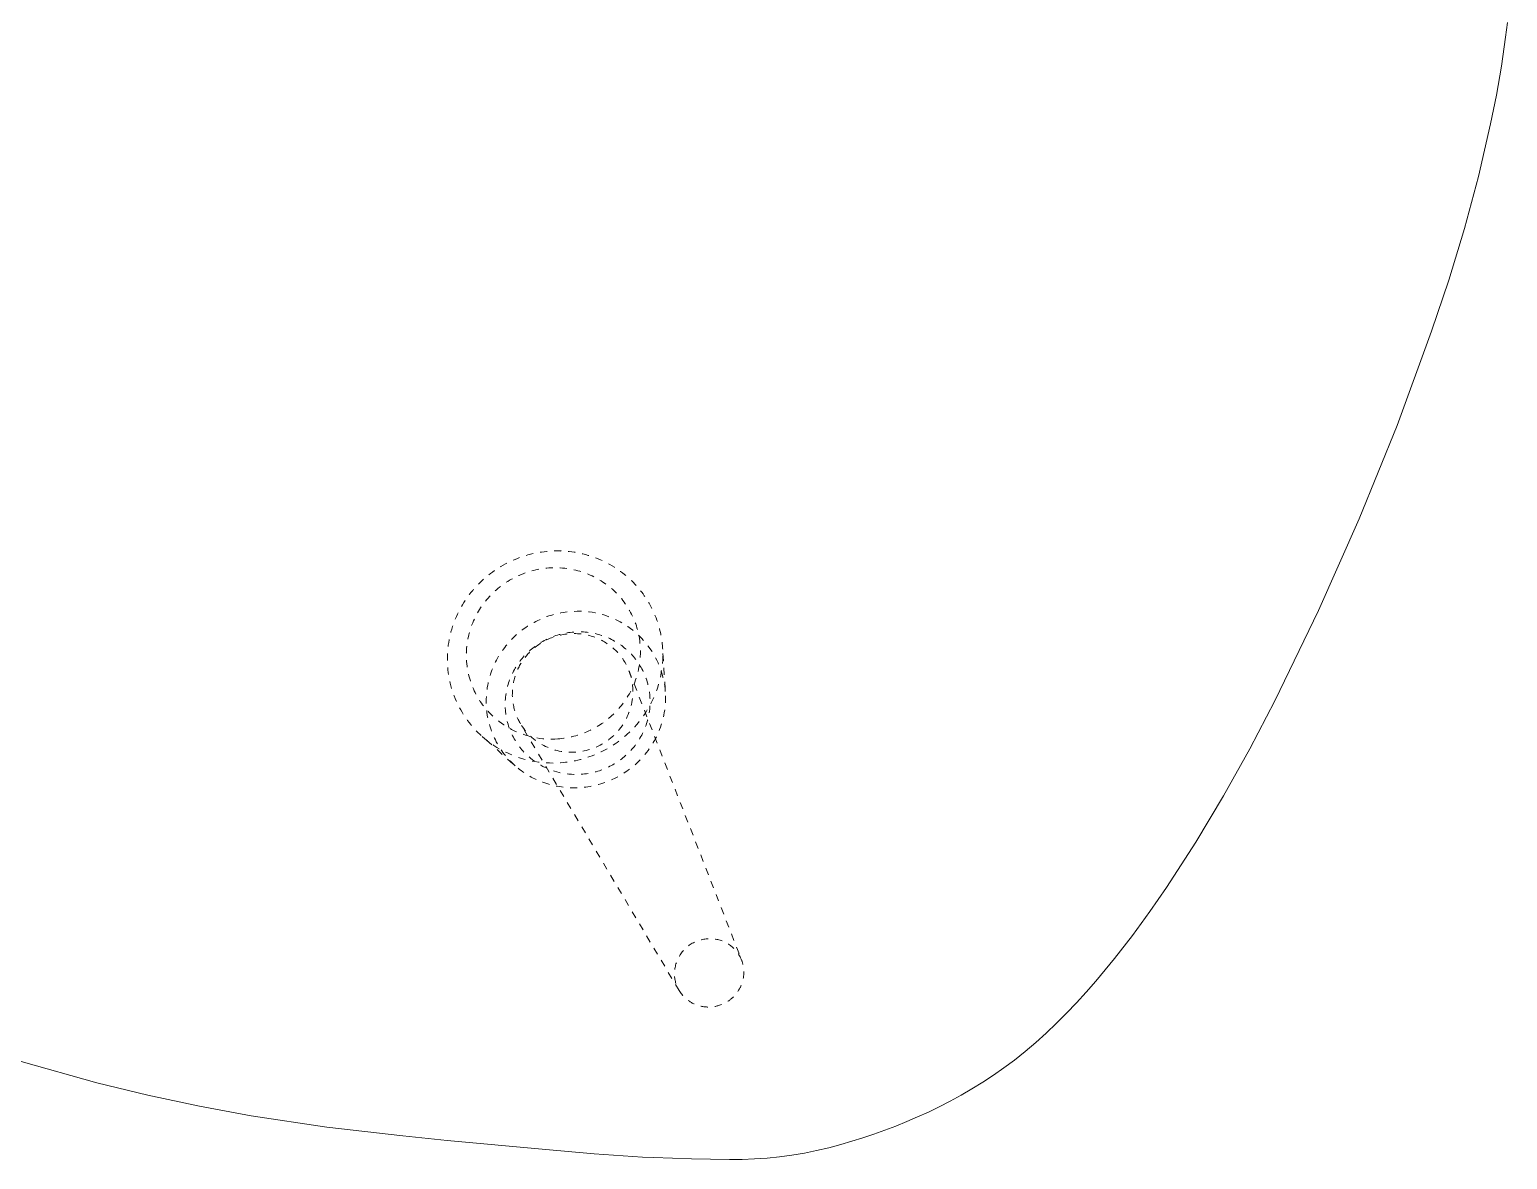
# Model space of a CAD drawing. Header units: millimetres. Extents: x 0 to 57242, y -59538 to 11130.
# Drawn here: x 24410.2 to 24829.1, y -23222.4 to -22902.2 of the extents above; entities that cross this region are included whole.
import ezdxf

# ---------------------------------------------------------------- set-up
doc = ezdxf.new("R2010")
doc.units = ezdxf.units.MM
doc.linetypes.add('IMPORT-Hidden', pattern=[4, 2, -2])
doc.layers.add('A-DETL-GENF', color=92, linetype='Continuous', lineweight=9)
doc.layers.add('G-IMPT', color=8, linetype='Continuous', lineweight=9)

# ---------------------------------------------------------------- blocks, each defined once
blk = doc.blocks.new('Rockworth_Furniture_GENIE LOUNGE CHAIR - 71-GEN01-CXX-932428-Level 0')
at = {"layer": 'G-IMPT', "flags": 128}
for points in [[(-145.86, 259.85), (-141.87, 261), (-133.81, 263.12), (-125.69, 265.01), (-117.57, 266.69), (-102.5, 269.31), (-87.35, 271.44), (-72.15, 273.1), (-56.9, 274.28), (-28.46, 275.69), (0, 276.13), (28.46, 275.69), (56.9, 274.28)], [(56.9, 274.28), (72.15, 273.1), (87.35, 271.44), (102.5, 269.31), (117.57, 266.69), (125.69, 265.01), (133.81, 263.12), (141.87, 261), (145.86, 259.85), (149.82, 258.63), (153.74, 257.34), (157.61, 255.97), (161.42, 254.53), (165.18, 253.01), (168.86, 251.41), (172.46, 249.73), (175.99, 247.95), (179.42, 246.09), (182.6, 244.24), (185.69, 242.3), (188.71, 240.29), (191.64, 238.21), (194.48, 236.08), (197.25, 233.9), (199.93, 231.67), (202.52, 229.41), (205, 227.15), (207.42, 224.84), (209.78, 222.49), (212.08, 220.1), (214.33, 217.67), (216.5, 215.21), (218.62, 212.71), (220.67, 210.2), (222.87, 207.41), (224.97, 204.54), (226.98, 201.61), (228.89, 198.62), (230.7, 195.56), (232.41, 192.45), (234.01, 189.28), (235.51, 186.06), (236.9, 182.79), (240.99, 172.83), (244.84, 162.78), (245.94, 159.78), (250.45, 146.82), (254.67, 133.77), (263.21, 107.01), (266.94, 94.98), (273.04, 74.14), (278.47, 53.12), (281.73, 38.56), (284.57, 23.91), (286.99, 9.18)], [(286.99, 9.18), (289.83, -12.92), (291.95, -35.11), (294.75, -77.66), (296.14, -114.68), (296.72, -142.41)]]:
    blk.add_lwpolyline(points, dxfattribs=at)
at = {"layer": 'G-IMPT', "linetype": 'IMPORT-Hidden', "flags": 128}
for points in [[(198.43, 150.93), (146.38, 79.97), (146.17, 79.7), (145.96, 79.43), (145.75, 79.17), (145.52, 78.9), (145.29, 78.65), (145.06, 78.39), (144.81, 78.14), (144.56, 77.89), (144.31, 77.65), (144.05, 77.42), (143.78, 77.18), (143.51, 76.96), (143.23, 76.73), (142.94, 76.52), (142.65, 76.31), (142.35, 76.1), (142.05, 75.9), (141.74, 75.71), (141.43, 75.52), (141.12, 75.34), (140.8, 75.17), (140.47, 75), (140.14, 74.84), (139.81, 74.69), (139.47, 74.55), (139.13, 74.41), (138.79, 74.28), (138.44, 74.16), (138.09, 74.04), (137.74, 73.94), (137.39, 73.84), (137.04, 73.75), (136.68, 73.66), (136.32, 73.59), (135.96, 73.52), (135.6, 73.46), (135.24, 73.41), (134.88, 73.36), (134.52, 73.33), (134.16, 73.3), (133.8, 73.28), (133.44, 73.27), (133.08, 73.26), (132.73, 73.26), (132.37, 73.27), (132.02, 73.29), (131.67, 73.31), (131.32, 73.34), (130.97, 73.38), (130.62, 73.43), (130.28, 73.48), (129.94, 73.54), (129.6, 73.6), (129.27, 73.67), (128.94, 73.75), (128.61, 73.83), (128.29, 73.92), (127.97, 74.02), (127.65, 74.12), (127.34, 74.22), (127.03, 74.33), (126.73, 74.45), (126.43, 74.57), (126.14, 74.69), (125.79, 74.85), (125.44, 75.01), (125.1, 75.18), (124.75, 75.37), (124.41, 75.56), (124.06, 75.76), (123.72, 75.97), (123.38, 76.19), (123.05, 76.42), (122.71, 76.66), (122.39, 76.91), (122.06, 77.16), (121.74, 77.43), (121.42, 77.71), (121.11, 77.99), (120.8, 78.29), (120.5, 78.59), (120.21, 78.9), (119.92, 79.22), (119.64, 79.55), (119.36, 79.89), (119.09, 80.23), (118.83, 80.59), (118.58, 80.95), (118.34, 81.31), (118.11, 81.69), (117.88, 82.07), (117.67, 82.45), (117.46, 82.84), (117.27, 83.24), (117.08, 83.64), (116.91, 84.05), (116.74, 84.46), (116.59, 84.87), (116.44, 85.29), (116.31, 85.71), (116.19, 86.13), (116.08, 86.56), (115.98, 86.98), (115.89, 87.41), (115.82, 87.84), (115.75, 88.27), (115.7, 88.69), (115.65, 89.12), (115.62, 89.55), (115.6, 89.97), (115.59, 90.4), (115.59, 90.82), (115.6, 91.24), (115.62, 91.65), (115.65, 92.06), (115.69, 92.47), (115.74, 92.88), (115.8, 93.28), (115.87, 93.67), (115.94, 94.07), (116.03, 94.45), (116.12, 94.83), (116.23, 95.21), (116.34, 95.58), (116.46, 95.94), (116.58, 96.3), (116.71, 96.65), (116.85, 97), (117.01, 97.36), (117.17, 97.71), (117.34, 98.07), (117.53, 98.42), (117.72, 98.78), (117.92, 99.13), (118.14, 99.48), (118.36, 99.82), (118.6, 100.16), (118.85, 100.5), (119.1, 100.84), (119.37, 101.17), (119.64, 101.49), (119.93, 101.81), (120.23, 102.13), (120.54, 102.43), (183.56, 163.86)], [(153.94, 71.38), (154.26, 72.38), (154.53, 73.39), (154.78, 74.4), (154.98, 75.43), (155.16, 76.46), (155.29, 77.5), (155.39, 78.55), (155.46, 79.59), (155.48, 80.64), (155.47, 81.69), (155.43, 82.73), (155.35, 83.78), (155.23, 84.82), (155.08, 85.85), (154.89, 86.88), (154.67, 87.91), (154.41, 88.92), (154.11, 89.93), (153.78, 90.92), (153.42, 91.9), (153.02, 92.87), (152.59, 93.83), (152.13, 94.77), (151.8, 95.4), (151.45, 96.03), (151.09, 96.64), (150.72, 97.25), (150.33, 97.85), (149.93, 98.44), (149.52, 99.01), (149.1, 99.58), (148.66, 100.13), (148.21, 100.68), (147.76, 101.21), (147.29, 101.73), (146.82, 102.23), (146.33, 102.73), (145.84, 103.21), (145.34, 103.68), (144.83, 104.13), (144.31, 104.58), (143.79, 105), (143.26, 105.42), (142.73, 105.82), (142.19, 106.2), (141.65, 106.58), (141.1, 106.94), (140.55, 107.28), (140, 107.61), (139.44, 107.93), (138.88, 108.23), (138.32, 108.52), (137.76, 108.8), (137.2, 109.06), (136.64, 109.31), (135.94, 109.61), (135.24, 109.88), (134.52, 110.14), (133.78, 110.39), (133.04, 110.62), (132.28, 110.83), (131.51, 111.03), (130.73, 111.2), (129.94, 111.36), (129.14, 111.5), (128.33, 111.61), (127.52, 111.71), (126.69, 111.78), (125.87, 111.84), (125.03, 111.87), (124.19, 111.87), (123.35, 111.86), (122.51, 111.82), (121.66, 111.75), (120.81, 111.67), (119.96, 111.55), (119.12, 111.42), (118.28, 111.26), (117.44, 111.07), (116.6, 110.86), (115.77, 110.63), (114.95, 110.37), (114.13, 110.09), (113.33, 109.78), (112.53, 109.45), (111.75, 109.1), (110.97, 108.73), (110.36, 108.41), (109.75, 108.08), (109.15, 107.74), (108.57, 107.38), (107.99, 107.01), (107.42, 106.63), (106.86, 106.24), (106.32, 105.83), (105.78, 105.41), (105.26, 104.99), (104.75, 104.55), (104.25, 104.1), (103.77, 103.64), (103.29, 103.18), (102.83, 102.7), (102.38, 102.22), (101.95, 101.73), (101.53, 101.23), (101.12, 100.73), (100.73, 100.22), (100.35, 99.71), (99.98, 99.19), (99.63, 98.66), (99.29, 98.13), (98.96, 97.6), (98.65, 97.06), (98.35, 96.53), (98.06, 95.98), (97.79, 95.44), (97.53, 94.9), (97.29, 94.35), (97.05, 93.81), (96.8, 93.19), (96.57, 92.56), (96.34, 91.92), (96.13, 91.27), (95.93, 90.61), (95.75, 89.94), (95.58, 89.26), (95.43, 88.57), (95.29, 87.87), (95.17, 87.16), (95.06, 86.44), (94.97, 85.72), (94.9, 84.99), (94.85, 84.25), (94.81, 83.51), (94.79, 82.76), (94.79, 82.01), (94.81, 81.25), (94.85, 80.49), (94.91, 79.73), (94.99, 78.97), (95.08, 78.2), (95.2, 77.44), (95.34, 76.67), (95.49, 75.91), (95.67, 75.15), (95.87, 74.39), (96.09, 73.64), (96.32, 72.89), (96.58, 72.14), (96.85, 71.4), (97.15, 70.67), (97.46, 69.94), (97.79, 69.22), (98.14, 68.51), (98.51, 67.82), (98.89, 67.13), (99.29, 66.45), (99.71, 65.78), (100.14, 65.13), (100.59, 64.48), (101.06, 63.85), (101.53, 63.24), (102.02, 62.64), (102.53, 62.05), (103.04, 61.48), (103.57, 60.92), (104.11, 60.38), (104.66, 59.85), (105.21, 59.34), (105.78, 58.85), (106.35, 58.37), (106.94, 57.91), (107.53, 57.47), (108.12, 57.04), (108.72, 56.63), (109.33, 56.24), (109.93, 55.86), (110.55, 55.5), (111.16, 55.16), (111.78, 54.83), (112.4, 54.52), (113.02, 54.23), (113.64, 53.95), (114.27, 53.69), (114.9, 53.44), (115.55, 53.2), (116.21, 52.97), (116.88, 52.76), (117.56, 52.56), (118.24, 52.37), (118.94, 52.2), (119.65, 52.04), (120.36, 51.9), (121.08, 51.78), (121.81, 51.67), (122.55, 51.58), (123.29, 51.51), (124.03, 51.45), (124.79, 51.41), (125.54, 51.4), (126.3, 51.4), (127.06, 51.41), (127.82, 51.45), (128.59, 51.51), (129.35, 51.59), (130.12, 51.69), (130.88, 51.8), (131.65, 51.94), (132.41, 52.1), (133.16, 52.27), (133.91, 52.47), (134.66, 52.69), (135.4, 52.92), (136.14, 53.18), (136.87, 53.45), (137.59, 53.75), (138.3, 54.06), (139, 54.39), (139.7, 54.73), (140.38, 55.1), (141.05, 55.48), (141.71, 55.88), (142.35, 56.3), (142.99, 56.73), (143.61, 57.17), (144.21, 57.63), (144.81, 58.11), (145.38, 58.59), (145.94, 59.09), (146.49, 59.6), (147.02, 60.13), (147.53, 60.66), (148.03, 61.2), (148.51, 61.75), (148.98, 62.31), (149.42, 62.88), (149.85, 63.46), (150.27, 64.04), (150.66, 64.63), (151.04, 65.22), (151.4, 65.82), (151.75, 66.42), (152.08, 67.02), (152.39, 67.63), (152.68, 68.24), (152.96, 68.85), (153.23, 69.46), (153.94, 71.38), (157.93, 83.24), (158.1, 83.75), (158.25, 84.28), (158.4, 84.81), (158.53, 85.35), (158.66, 85.89), (158.77, 86.44), (158.87, 87), (158.96, 87.57), (159.03, 88.14), (159.1, 88.72), (159.15, 89.3), (159.18, 89.89), (159.2, 90.48), (159.21, 91.07), (159.21, 91.67), (159.19, 92.27), (159.15, 92.87), (159.1, 93.48), (159.04, 94.08), (158.96, 94.69), (158.87, 95.29), (158.76, 95.9), (158.63, 96.51), (158.49, 97.11), (158.34, 97.71), (158.17, 98.31), (157.99, 98.91), (157.79, 99.5), (157.57, 100.09), (157.35, 100.67), (157.1, 101.25), (156.85, 101.82), (156.58, 102.38), (156.29, 102.94), (156, 103.49), (155.69, 104.04), (155.37, 104.57), (155.03, 105.1), (154.69, 105.62), (154.33, 106.12), (153.96, 106.62), (153.58, 107.11), (153.19, 107.59), (152.79, 108.05), (152.38, 108.51), (151.97, 108.95), (151.54, 109.38), (151.11, 109.8), (150.67, 110.21), (150.22, 110.6), (149.77, 110.99), (149.31, 111.36), (148.85, 111.71), (148.38, 112.06), (147.9, 112.39), (147.43, 112.71), (146.95, 113.02), (146.46, 113.31), (145.98, 113.59), (145.49, 113.86), (145, 114.12), (144.51, 114.36), (144.02, 114.59), (143.52, 114.81), (142.95, 115.06), (142.36, 115.29), (141.76, 115.5), (141.15, 115.71), (140.53, 115.9), (139.9, 116.08), (139.26, 116.24), (138.61, 116.38), (137.95, 116.51), (137.28, 116.63), (136.61, 116.73), (135.93, 116.81), (135.25, 116.87), (134.56, 116.91), (133.86, 116.94), (133.17, 116.94), (132.46, 116.93), (131.76, 116.9), (131.06, 116.84), (130.35, 116.77), (129.65, 116.68), (128.94, 116.56), (128.24, 116.43), (127.54, 116.27), (126.85, 116.1), (126.16, 115.91), (125.47, 115.69), (124.79, 115.46), (124.12, 115.2), (123.46, 114.93), (122.81, 114.64), (122.16, 114.33), (110.97, 108.73)], [(157.93, 83.24), (157.33, 81.64), (157.11, 81.13), (156.88, 80.62), (156.63, 80.12), (156.38, 79.61), (156.1, 79.11), (155.82, 78.61), (155.51, 78.11), (155.2, 77.62), (154.87, 77.13), (154.52, 76.64), (154.17, 76.17), (153.79, 75.69), (153.41, 75.23), (153.01, 74.77), (152.59, 74.32), (152.17, 73.87), (151.72, 73.44), (151.27, 73.01), (150.8, 72.6), (150.32, 72.19), (149.83, 71.8), (149.33, 71.41), (148.81, 71.04), (148.28, 70.68), (147.74, 70.34), (147.2, 70.01), (146.64, 69.69), (146.07, 69.39), (145.49, 69.1), (144.91, 68.82), (144.32, 68.56), (143.72, 68.32), (143.11, 68.09), (142.5, 67.88), (141.88, 67.68), (141.26, 67.5), (140.63, 67.34), (140, 67.19), (139.37, 67.06), (138.73, 66.94), (138.1, 66.85), (137.46, 66.77), (136.82, 66.7), (136.19, 66.65), (135.55, 66.62), (134.92, 66.61), (134.29, 66.61), (133.66, 66.62), (133.03, 66.65), (132.41, 66.7), (131.8, 66.76), (131.18, 66.83), (130.58, 66.92), (129.98, 67.03), (129.38, 67.14), (128.8, 67.27), (128.22, 67.42), (127.64, 67.57), (127.08, 67.74), (126.52, 67.92), (125.97, 68.1), (125.43, 68.3), (124.9, 68.51), (124.38, 68.73), (123.91, 68.94), (123.45, 69.16), (122.98, 69.39), (122.51, 69.63), (122.05, 69.89), (121.59, 70.15), (121.13, 70.43), (120.67, 70.71), (120.21, 71.01), (119.76, 71.32), (119.31, 71.64), (118.87, 71.98), (118.43, 72.32), (117.99, 72.68), (117.56, 73.05), (117.14, 73.42), (116.72, 73.81), (116.31, 74.21), (115.91, 74.63), (115.51, 75.05), (115.13, 75.48), (114.75, 75.92), (114.37, 76.38), (114.01, 76.84), (113.66, 77.31), (113.32, 77.79), (112.99, 78.28), (112.66, 78.78), (112.35, 79.28), (112.05, 79.79), (111.76, 80.31), (111.49, 80.84), (111.11, 81.6), (110.75, 82.37), (110.42, 83.15), (110.12, 83.94), (109.85, 84.74), (109.6, 85.55), (109.38, 86.36), (109.19, 87.19), (109.03, 88.02), (108.9, 88.86), (108.79, 89.7), (108.72, 90.54), (108.67, 91.38), (108.65, 92.23), (108.66, 93.08), (108.7, 93.92), (108.77, 94.76), (108.87, 95.61), (109, 96.44), (109.15, 97.27), (109.34, 98.1), (109.55, 98.92), (109.79, 99.73), (110.06, 100.53), (110.35, 101.33), (110.67, 102.11), (111.02, 102.88), (111.4, 103.64), (111.8, 104.38), (112.22, 105.12), (112.68, 105.83), (113.15, 106.53), (113.65, 107.22), (114.17, 107.88), (114.72, 108.53), (115.28, 109.16), (115.87, 109.77), (116.48, 110.36), (117.11, 110.92), (117.76, 111.47), (118.42, 111.99), (119.11, 112.49), (119.81, 112.96), (120.52, 113.42), (121.25, 113.84), (122, 114.24)], [(120.54, 102.43), (120.94, 102.81), (121.35, 103.17), (121.77, 103.52), (122.21, 103.85), (122.65, 104.17), (123.11, 104.48), (123.57, 104.77), (124.05, 105.04), (124.53, 105.3), (125.08, 105.55), (125.63, 105.79), (126.19, 106.01), (126.76, 106.21), (127.33, 106.39), (127.91, 106.54), (128.5, 106.68), (129.09, 106.8), (129.68, 106.9), (130.28, 106.97), (130.88, 107.03), (131.48, 107.07), (132.08, 107.08), (132.68, 107.07), (133.29, 107.05), (133.89, 107), (134.48, 106.93), (135.08, 106.84), (135.67, 106.73), (136.26, 106.6), (136.84, 106.45), (137.42, 106.27), (137.99, 106.08), (138.55, 105.87), (139.11, 105.64), (139.66, 105.39), (140.19, 105.12), (140.72, 104.84), (141.24, 104.53), (141.75, 104.21), (142.25, 103.87), (142.73, 103.51), (143.2, 103.14), (143.66, 102.75), (144.1, 102.34), (144.53, 101.92), (144.95, 101.48), (145.35, 101.03), (145.73, 100.57), (146.1, 100.09), (146.45, 99.6), (146.78, 99.1), (147.1, 98.59), (147.4, 98.07), (147.68, 97.54), (147.94, 97.01), (148.18, 96.48), (148.4, 95.94), (148.6, 95.39), (148.79, 94.83), (148.95, 94.27), (149.1, 93.7), (149.22, 93.13), (149.33, 92.56), (149.42, 91.98), (149.48, 91.4), (149.53, 90.81), (149.55, 90.23), (149.56, 89.64), (149.54, 89.06), (149.51, 88.47), (149.45, 87.89), (149.38, 87.31), (149.28, 86.73), (149.16, 86.16), (149.03, 85.59), (148.87, 85.03), (148.7, 84.47), (148.51, 83.92), (148.29, 83.37), (148.07, 82.86), (147.83, 82.35), (147.57, 81.86), (147.3, 81.37), (147.01, 80.89), (146.7, 80.43), (146.38, 79.97)]]:
    blk.add_lwpolyline(points, dxfattribs=at)
for points in [[(183.56, 163.86), (183.33, 163.62), (183.11, 163.38), (182.9, 163.13), (182.69, 162.87), (182.49, 162.6), (182.31, 162.33), (182.13, 162.05), (181.96, 161.77), (181.8, 161.48), (181.66, 161.18), (181.52, 160.88), (181.39, 160.58), (181.27, 160.27), (181.17, 159.96), (181.07, 159.64), (180.99, 159.32), (180.91, 159), (180.85, 158.68), (180.8, 158.35), (180.76, 158.02), (180.73, 157.69), (180.71, 157.36), (180.71, 157.03), (180.71, 156.7), (180.73, 156.37), (180.76, 156.04), (180.8, 155.71), (180.85, 155.39), (180.91, 155.06), (180.98, 154.74), (181.07, 154.42), (181.16, 154.11), (181.27, 153.79), (181.39, 153.48), (181.51, 153.18), (181.65, 152.88), (181.8, 152.58), (181.96, 152.28), (182.13, 151.98), (182.31, 151.68), (182.5, 151.39), (182.71, 151.11), (182.92, 150.84), (183.14, 150.57), (183.37, 150.31), (183.61, 150.06), (183.85, 149.82), (184.11, 149.58), (184.37, 149.36), (184.65, 149.14), (184.92, 148.94), (185.21, 148.74), (185.5, 148.56), (185.8, 148.38), (186.1, 148.22), (186.41, 148.06), (186.73, 147.92), (187.05, 147.79), (187.37, 147.66), (187.7, 147.55), (188.03, 147.45), (188.37, 147.37), (188.71, 147.29), (189.05, 147.23), (189.39, 147.18), (189.73, 147.14), (190.08, 147.11), (190.43, 147.09), (190.77, 147.09), (191.12, 147.1), (191.46, 147.12), (191.81, 147.15), (192.15, 147.2), (192.49, 147.25), (192.83, 147.32), (193.17, 147.4), (193.51, 147.49), (193.84, 147.59), (194.16, 147.71), (194.49, 147.83), (194.8, 147.97), (195.12, 148.12), (195.39, 148.26), (195.67, 148.42), (195.93, 148.59), (196.19, 148.76), (196.45, 148.94), (196.7, 149.13), (196.94, 149.33), (197.18, 149.54), (197.41, 149.75), (197.63, 149.98), (197.84, 150.21), (198.05, 150.44), (198.24, 150.68), (198.43, 150.93), (198.62, 151.2), (198.8, 151.47), (198.96, 151.74), (199.12, 152.02), (199.27, 152.31), (199.41, 152.6), (199.54, 152.89), (199.62, 153.09), (199.69, 153.29), (199.77, 153.5), (199.83, 153.71), (199.9, 153.92), (199.96, 154.14), (200.01, 154.36), (200.06, 154.58), (200.1, 154.81), (200.14, 155.03), (200.18, 155.26), (200.21, 155.5), (200.23, 155.73), (200.25, 155.97), (200.26, 156.21), (200.27, 156.45), (200.27, 156.69), (200.26, 156.93), (200.25, 157.18), (200.23, 157.42), (200.2, 157.67), (200.17, 157.92), (200.13, 158.16), (200.09, 158.41), (200.04, 158.66), (199.98, 158.9), (199.92, 159.15), (199.85, 159.39), (199.77, 159.63), (199.69, 159.87), (199.6, 160.11), (199.51, 160.34), (199.41, 160.58), (199.3, 160.81), (199.19, 161.04), (199.07, 161.26), (198.94, 161.49), (198.82, 161.7), (198.68, 161.92), (198.54, 162.13), (198.4, 162.34), (198.25, 162.54), (198.09, 162.74), (197.94, 162.93), (197.77, 163.12), (197.61, 163.31), (197.44, 163.48), (197.26, 163.66), (197.09, 163.83), (196.91, 163.99), (196.73, 164.15), (196.54, 164.31), (196.35, 164.45), (196.16, 164.6), (195.97, 164.73), (195.78, 164.87), (195.58, 164.99), (195.39, 165.11), (195.19, 165.23), (194.99, 165.34), (194.79, 165.45), (194.59, 165.54), (194.39, 165.64), (194.19, 165.73), (193.9, 165.85), (193.59, 165.97), (193.27, 166.08), (192.95, 166.17), (192.62, 166.26), (192.29, 166.34), (191.95, 166.4), (191.78, 166.43), (191.6, 166.46), (191.43, 166.48), (191.25, 166.5), (191.08, 166.52), (190.9, 166.53), (190.72, 166.54), (190.54, 166.55), (190.36, 166.55), (190.18, 166.55), (190, 166.55), (189.82, 166.54), (189.64, 166.53), (189.46, 166.52), (189.27, 166.5), (189.09, 166.48), (188.91, 166.46), (188.73, 166.43), (188.55, 166.4), (188.37, 166.37), (188.18, 166.33), (188, 166.29), (187.83, 166.25), (187.65, 166.2), (187.47, 166.15), (187.29, 166.09), (187.12, 166.04), (186.94, 165.98), (186.77, 165.91), (186.59, 165.84), (186.42, 165.77), (186.25, 165.7), (186.09, 165.62), (185.92, 165.54), (185.76, 165.45), (185.6, 165.37), (185.44, 165.28), (185.28, 165.18), (185.12, 165.09), (184.97, 164.99), (184.82, 164.89), (184.67, 164.78), (184.52, 164.67), (184.38, 164.57), (184.23, 164.45), (184.09, 164.34), (183.96, 164.22), (183.82, 164.1), (183.69, 163.98)], [(152.84, 101.45), (152.62, 101.88), (152.39, 102.3), (152.14, 102.72), (151.89, 103.12), (151.63, 103.53), (151.36, 103.92), (151.09, 104.31), (150.8, 104.69), (150.51, 105.06), (150.21, 105.43), (149.9, 105.79), (149.59, 106.14), (149.27, 106.48), (148.94, 106.81), (148.61, 107.13), (148.27, 107.45), (147.93, 107.75), (147.59, 108.05), (147.23, 108.34), (146.88, 108.62), (146.52, 108.89), (146.16, 109.15), (145.79, 109.4), (145.42, 109.64), (145.05, 109.87), (144.68, 110.09), (144.31, 110.31), (143.93, 110.51), (143.56, 110.71), (143.18, 110.89), (142.8, 111.07), (142.42, 111.24), (142, 111.42), (141.57, 111.58), (141.14, 111.75), (140.7, 111.9), (140.25, 112.04), (139.79, 112.18), (139.33, 112.3), (138.86, 112.42), (138.38, 112.52), (137.9, 112.62), (137.42, 112.7), (136.93, 112.77), (136.43, 112.83), (135.94, 112.88), (135.43, 112.92), (134.93, 112.94), (134.42, 112.96), (133.91, 112.96), (133.4, 112.94), (132.88, 112.92), (132.37, 112.88), (131.86, 112.83), (131.34, 112.76), (130.83, 112.68), (130.31, 112.59), (129.8, 112.49), (129.3, 112.37), (128.79, 112.23), (128.29, 112.09), (127.79, 111.93), (127.29, 111.76), (126.8, 111.57), (126.32, 111.38), (125.84, 111.17), (125.37, 110.95), (124.9, 110.71), (124.44, 110.47), (123.99, 110.21), (123.55, 109.94), (123.11, 109.66), (122.69, 109.37), (122.27, 109.07), (121.86, 108.76), (121.46, 108.44), (121.08, 108.12), (120.7, 107.78), (120.33, 107.44), (119.97, 107.09), (119.63, 106.73), (119.29, 106.36), (118.97, 105.99), (118.66, 105.61), (118.36, 105.23), (118.07, 104.85), (117.79, 104.45), (117.52, 104.06), (117.27, 103.66), (117.03, 103.26), (116.79, 102.85), (116.57, 102.45), (116.36, 102.04), (116.17, 101.63), (115.98, 101.22), (115.8, 100.81), (115.64, 100.39), (115.48, 99.97), (115.33, 99.54), (115.18, 99.1), (115.05, 98.66), (114.93, 98.21), (114.81, 97.75), (114.71, 97.28), (114.62, 96.81), (114.53, 96.34), (114.46, 95.86), (114.4, 95.37), (114.35, 94.88), (114.32, 94.38), (114.29, 93.88), (114.28, 93.38), (114.28, 92.88), (114.3, 92.37), (114.32, 91.86), (114.36, 91.34), (114.41, 90.83), (114.48, 90.32), (114.56, 89.8), (114.65, 89.29), (114.76, 88.77), (114.87, 88.26), (115.01, 87.75), (115.15, 87.24), (115.31, 86.74), (115.48, 86.24), (115.67, 85.74), (115.87, 85.25), (116.08, 84.76), (116.3, 84.28), (116.53, 83.8), (116.78, 83.33), (117.04, 82.87), (117.31, 82.41), (117.59, 81.96), (117.88, 81.52), (118.18, 81.09), (118.5, 80.66), (118.82, 80.25), (119.15, 79.85), (119.48, 79.45), (119.83, 79.07), (120.19, 78.69), (120.55, 78.33), (120.92, 77.97), (121.29, 77.63), (121.67, 77.3), (122.06, 76.98), (122.45, 76.67), (122.85, 76.37), (123.25, 76.08), (123.65, 75.81), (124.06, 75.54), (124.47, 75.29), (124.88, 75.05), (125.29, 74.82), (125.71, 74.6), (126.12, 74.39), (126.54, 74.19), (126.96, 74.01), (127.38, 73.83), (127.81, 73.66), (128.24, 73.5), (128.69, 73.35), (129.14, 73.2), (129.59, 73.07), (130.05, 72.94), (130.52, 72.83), (131, 72.72), (131.48, 72.63), (131.96, 72.54), (132.45, 72.47), (132.95, 72.41), (133.45, 72.36), (133.95, 72.32), (134.45, 72.3), (134.96, 72.29), (135.47, 72.29), (135.98, 72.3), (136.5, 72.33), (137.01, 72.36), (137.53, 72.42), (138.04, 72.48), (138.55, 72.56), (139.07, 72.65), (139.58, 72.76), (140.09, 72.88), (140.59, 73.01), (141.1, 73.15), (141.59, 73.31), (142.09, 73.49), (142.58, 73.67), (143.06, 73.87), (143.54, 74.08), (144.01, 74.3), (144.48, 74.53), (144.94, 74.78), (145.39, 75.04), (145.83, 75.3), (146.27, 75.58), (146.69, 75.87), (147.11, 76.17), (147.52, 76.48), (147.92, 76.8), (148.31, 77.13), (148.68, 77.46), (149.05, 77.81), (149.41, 78.16), (149.75, 78.52), (150.09, 78.88), (150.41, 79.25), (150.72, 79.63), (151.02, 80.01), (151.31, 80.4), (151.59, 80.79), (151.86, 81.18), (152.11, 81.58), (152.36, 81.98), (152.59, 82.39), (152.81, 82.8), (153.02, 83.2), (153.22, 83.61), (153.4, 84.02), (153.58, 84.44), (153.83, 85.09), (154.07, 85.75), (154.28, 86.42), (154.46, 87.1), (154.63, 87.79), (154.77, 88.48), (154.88, 89.17), (154.97, 89.87), (155.04, 90.57), (155.08, 91.27), (155.1, 91.97), (155.09, 92.67), (155.06, 93.38), (155.01, 94.08), (154.93, 94.78), (154.83, 95.47), (154.7, 96.16), (154.55, 96.85), (154.37, 97.53), (154.18, 98.21), (153.95, 98.87), (153.71, 99.53), (153.44, 100.18), (153.15, 100.82)], [(146.21, 91.4), (146.58, 90.64), (146.93, 89.87), (147.25, 89.09), (147.54, 88.3), (147.81, 87.49), (148.05, 86.68), (148.26, 85.86), (148.44, 85.04), (148.59, 84.21), (148.72, 83.37), (148.81, 82.53), (148.88, 81.69), (148.91, 80.85), (148.92, 80), (148.9, 79.16), (148.85, 78.32), (148.77, 77.47), (148.66, 76.64), (148.52, 75.8), (148.35, 74.98), (148.16, 74.15), (147.93, 73.34), (147.68, 72.53), (147.4, 71.74), (147.09, 70.95), (146.88, 70.45), (146.66, 69.96), (146.42, 69.47), (146.17, 68.98), (145.9, 68.49), (145.62, 68), (145.33, 67.52), (145.02, 67.04), (144.7, 66.57), (144.37, 66.1), (144.02, 65.63), (143.66, 65.17), (143.29, 64.72), (142.9, 64.28), (142.5, 63.84), (142.08, 63.41), (141.65, 62.98), (141.21, 62.57), (140.76, 62.17), (140.29, 61.77), (139.81, 61.39), (139.32, 61.02), (138.82, 60.66), (138.31, 60.31), (137.79, 59.98), (137.26, 59.65), (136.71, 59.35), (136.16, 59.05), (135.6, 58.77), (135.04, 58.5), (134.46, 58.25), (133.88, 58.01), (133.29, 57.79), (132.69, 57.59), (132.1, 57.4), (131.49, 57.22), (130.88, 57.06), (130.27, 56.92), (129.66, 56.79), (129.04, 56.68), (128.42, 56.59), (127.81, 56.51), (127.19, 56.45), (126.57, 56.4), (125.95, 56.37), (125.34, 56.35), (124.73, 56.35), (124.12, 56.37), (123.51, 56.4), (122.91, 56.44), (122.31, 56.5), (121.71, 56.57), (121.12, 56.66), (120.54, 56.76), (119.96, 56.88), (119.39, 57), (118.83, 57.14), (118.27, 57.29), (117.73, 57.45), (117.19, 57.62), (116.65, 57.81), (116.13, 58), (115.62, 58.21), (115.11, 58.42), (114.61, 58.64), (114.11, 58.88), (113.61, 59.13), (113.11, 59.39), (112.61, 59.67), (112.12, 59.96), (111.62, 60.26), (111.14, 60.58), (110.65, 60.91), (110.17, 61.26), (109.69, 61.62), (109.22, 61.99), (108.76, 62.37), (108.3, 62.77), (107.85, 63.18), (107.41, 63.61), (106.97, 64.05), (106.55, 64.5), (106.13, 64.96), (105.72, 65.43), (105.33, 65.92), (104.94, 66.42), (104.57, 66.93), (104.21, 67.45), (103.86, 67.98), (103.52, 68.51), (103.19, 69.06), (102.88, 69.62), (102.59, 70.18), (102.3, 70.76), (102.04, 71.34), (101.78, 71.92), (101.55, 72.52), (101.32, 73.11), (101.12, 73.72), (100.93, 74.32), (100.75, 74.93), (100.59, 75.55), (100.45, 76.16), (100.32, 76.78), (100.21, 77.4), (100.12, 78.01), (100.04, 78.63), (99.97, 79.25), (99.93, 79.86), (99.9, 80.48), (99.88, 81.09), (99.88, 81.7), (99.89, 82.3), (99.92, 82.9), (99.97, 83.5), (100.03, 84.09), (100.1, 84.67), (100.18, 85.25), (100.28, 85.82), (100.39, 86.39), (100.52, 86.94), (100.66, 87.49), (100.8, 88.04), (100.96, 88.57), (101.13, 89.1), (101.32, 89.61), (101.51, 90.12), (101.71, 90.62), (101.92, 91.11), (102.14, 91.61), (102.38, 92.1), (102.63, 92.59), (102.9, 93.08), (103.18, 93.56), (103.47, 94.05), (103.78, 94.53), (104.1, 95), (104.43, 95.47), (104.78, 95.94), (105.14, 96.4), (105.51, 96.85), (105.9, 97.29), (106.3, 97.73), (106.72, 98.16), (107.15, 98.58), (107.59, 99), (108.04, 99.4), (108.51, 99.79), (108.99, 100.18), (109.48, 100.55), (109.98, 100.91), (110.49, 101.26), (111.01, 101.59), (111.55, 101.91), (112.09, 102.22), (112.64, 102.52), (113.2, 102.8), (113.77, 103.07), (114.34, 103.32), (114.92, 103.56), (115.51, 103.78), (116.11, 103.98), (116.71, 104.17), (117.31, 104.35), (117.92, 104.51), (118.53, 104.65), (119.14, 104.78), (119.76, 104.89), (120.38, 104.98), (120.99, 105.06), (121.61, 105.12), (122.23, 105.17), (122.85, 105.2), (123.46, 105.22), (124.08, 105.22), (124.69, 105.2), (125.29, 105.17), (125.9, 105.13), (126.49, 105.07), (127.09, 104.99), (127.68, 104.91), (128.26, 104.81), (128.84, 104.69), (129.41, 104.57), (129.97, 104.43), (130.53, 104.28), (131.07, 104.12), (131.61, 103.94), (132.15, 103.76), (132.67, 103.57), (133.19, 103.36), (133.69, 103.15), (134.15, 102.95), (134.6, 102.74), (135.05, 102.51), (135.51, 102.28), (135.96, 102.03), (136.41, 101.78), (136.85, 101.51), (137.3, 101.23), (137.74, 100.94), (138.18, 100.64), (138.61, 100.33), (139.04, 100), (139.47, 99.67), (139.89, 99.32), (140.31, 98.96), (140.72, 98.6), (141.13, 98.22), (141.52, 97.83), (141.92, 97.43), (142.3, 97.02), (142.68, 96.6), (143.05, 96.17), (143.41, 95.73), (143.76, 95.28), (144.1, 94.83), (144.43, 94.36), (144.76, 93.89), (145.07, 93.4), (145.37, 92.91), (145.66, 92.41), (145.94, 91.91)]]:
    blk.add_lwpolyline(points, close=True, dxfattribs=at)

msp = doc.modelspace()

# ---------------------------------------------------------------- block references
at = {"layer": 'A-DETL-GENF', "rotation": 246.9999999999997}
msp.add_blockref('Rockworth_Furniture_GENIE LOUNGE CHAIR - 71-GEN01-CXX-932428-Level 0', (24532.96, -22932.93), dxfattribs=at)

doc.saveas('drawing.dxf')
